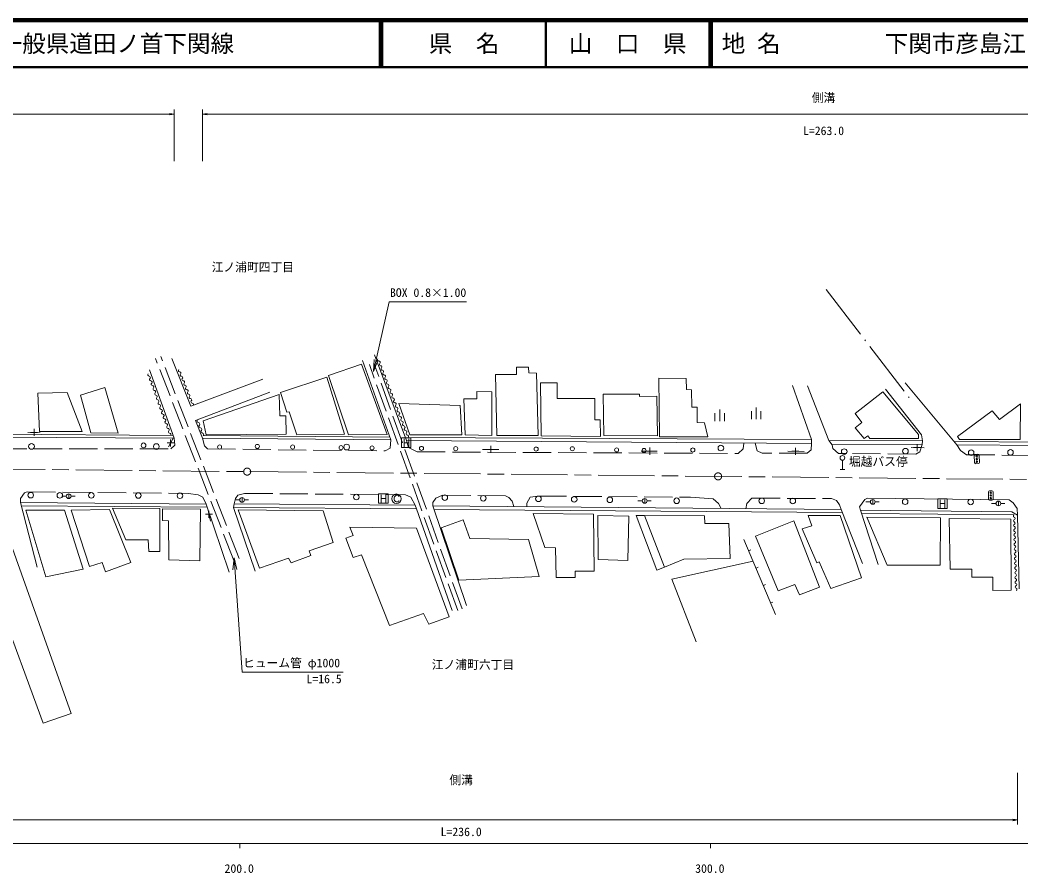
# Model space of a CAD drawing. Units: millimetres, scale not verified. Extents: x 40000 to 680000, y 20000 to 380000.
# Drawn here: x 221266 to 433951, y 198715 to 380000 of the extents above; entities that cross this region are included whole.
import ezdxf
from ezdxf.enums import TextEntityAlignment as Align

# ---------------------------------------------------------------- set-up
doc = ezdxf.new("R2010")
doc.units = ezdxf.units.MM
doc.header["$LTSCALE"] = 1000
for name, pattern in [('CHAIN', [18.5, 12, -1.5, 3.5, -1.5]), ('DASHED', [7.5, 6, -1.5]), ('LONG_DASHED_DOTTED', [15.25, 12, -1.5, 0.25, -1.5])]:
    doc.linetypes.add(name, pattern=pattern)
for name, color, linetype, lineweight in [('M-BMK', 2, 'CHAIN', 13), ('M-STR-HTXT', 7, 'Continuous', 13), ('M-STR-STRC', 7, 'Continuous', 13), ('M-TTL', 2, 'Continuous', 140), ('M-TTL-BAND', 7, 'Continuous', 13), ('M-TTL-LINE', 7, 'Continuous', 50), ('M-WORK', 1, 'Continuous', 13)]:
    doc.layers.add(name, color=color, linetype=linetype, lineweight=lineweight)
doc.layers.add('M-BMK-HTXT', color=7, linetype='Continuous')
doc.layers.add('M-TTL-TXT', color=7, linetype='Continuous')
doc.styles.add('ＭＳ ゴシック', font='')
doc.styles.get('ＭＳ ゴシック').set_extended_font_data('MS Gothic')

# ---------------------------------------------------------------- blocks, each defined once
blk = doc.blocks.new('open_arrow')
at = {"color": 0, "linetype": 'Continuous', "lineweight": -2}
blk.add_lwpolyline([(7.5, 1.25), (0, 0), (7.5, -1.25)], dxfattribs=at)
blk = doc.blocks.new('plus')
at = {"color": 0, "linetype": 'Continuous', "lineweight": -2}
for p, q in [((-1.25, 0), (1.25, 0)), ((0, -1.25), (0, 1.25))]:
    blk.add_line(p, q, dxfattribs=at)

msp = doc.modelspace()

# ---------------------------------------------------------------- linework, layer by layer
at = {"layer": 'M-BMK'}
msp.add_line((85120, 285883), (510400, 281585), dxfattribs=at)
for centre in [(269535, 284019), (369593, 283008)]:
    msp.add_circle(centre, 750, dxfattribs=at)
at = {"layer": 'M-STR-HTXT'}
for p, q in [((84341, 360000), (254040, 360000)), ((254040, 350000), (254040, 361000)), ((260030, 350000), (260030, 361000)), ((260030, 360000), (523588, 360000)), ((433191, 220000), (433191, 209000)), ((196480, 210000), (433191, 210000))]:
    msp.add_line(p, q, dxfattribs=at)
for points in [[(296348, 305325), (299673, 320101), (316123, 320101)], [(266760, 265689), (268446, 241385), (289896, 241385)]]:
    msp.add_lwpolyline(points, dxfattribs=at)
at = {"layer": 'M-STR-STRC'}
for p, q in [((304338, 291172), (302338, 291172)), ((302338, 291172), (302338, 289172)), ((302878, 289257), (302878, 290956)), ((302878, 290172), (303869, 290172)), ((303869, 290967), (303869, 289262)), ((304338, 289172), (304338, 291172)), ((302338, 289172), (304338, 289172)), ((299457, 279313), (297457, 279313)), ((297457, 279313), (297457, 277313)), ((297997, 277398), (297997, 279098)), ((298989, 279109), (298989, 277404)), ((299457, 277313), (299457, 279313)), ((300797, 278456), (300849, 278675)), ((300849, 278675), (300903, 278742)), ((300903, 278742), (301018, 278897)), ((301018, 278897), (301173, 279003)), ((301173, 279003), (301452, 279005)), ((301452, 279005), (301614, 278953)), ((301614, 278953), (301724, 278843)), ((301724, 278843), (301782, 278675)), ((297457, 277313), (299457, 277313)), ((297997, 278313), (298989, 278313)), ((300797, 278126), (300797, 278456)), ((300844, 277914), (300797, 278126)), ((300957, 277746), (300844, 277914)), ((301063, 277638), (300957, 277746)), ((301180, 277581), (301063, 277638)), ((301454, 277581), (301180, 277581)), ((301616, 277633), (301454, 277581)), ((301726, 277748), (301616, 277633)), ((301776, 277849), (301726, 277748)), ((418257, 278212), (416257, 278212)), ((416257, 278212), (416257, 276212)), ((416798, 276297), (416798, 277997)), ((416798, 277212), (417789, 277212)), ((417789, 278008), (417789, 276303)), ((418257, 276212), (418257, 278212)), ((416257, 276212), (418257, 276212))]:
    msp.add_line(p, q, dxfattribs=at)
msp.add_circle((301260, 278266), 1000, dxfattribs=at)
msp.add_circle((301260, 278266), 1000, dxfattribs=at)
at = {"layer": 'M-TTL'}
msp.add_line((680000, 380000), (40000, 380000), dxfattribs=at)
at = {"layer": 'M-TTL-BAND'}
for p, q in [((40000, 205000), (579000, 205000)), ((268000, 205000), (268000, 204000)), ((368000, 205000), (368000, 204000))]:
    msp.add_line(p, q, dxfattribs=at)
at = {"layer": 'M-TTL-LINE'}
for p, q in [((297750, 380000), (297750, 370000)), ((298250, 380000), (298250, 370000)), ((333000, 380000), (333000, 370000)), ((367750, 380000), (367750, 370000)), ((368250, 380000), (368250, 370000)), ((40000, 370000), (680000, 370000))]:
    msp.add_line(p, q, dxfattribs=at)
at = {"layer": 'M-WORK', "linetype": 'LONG_DASHED_DOTTED'}
msp.add_line((392527, 322724), (410521, 299353), dxfattribs=at)
at = {"layer": 'M-WORK', "linetype": 'DASHED'}
for p, q in [((267820, 265581), (251162, 308509)), ((266701, 265147), (250043, 308075)), ((314261, 254490), (295515, 306757)), ((315202, 254828), (296456, 307095)), ((253332, 288871), (254185, 289637)), ((254185, 289637), (254040, 291105)), ((260030, 291098), (260458, 289496)), ((260458, 289496), (261083, 288845)), ((299916, 288999), (300062, 290773)), ((303386, 290629), (303818, 289111)), ((374889, 288847), (375082, 290082)), ((377870, 288451), (377476, 290064)), ((389426, 289973), (389361, 288630)), ((393968, 288943), (393851, 289740)), ((412943, 289787), (412427, 288192)), ((420295, 289741), (421101, 288476)), ((216715, 288834), (253332, 288871)), ((261083, 288845), (298843, 288403)), ((298843, 288403), (299916, 288999)), ((303818, 289111), (305628, 288221)), ((305628, 288221), (373868, 287877)), ((373868, 287877), (374889, 288847)), ((378956, 287941), (377870, 288451)), ((388544, 287953), (378956, 287941)), ((389361, 288630), (388544, 287953)), ((395188, 287888), (393968, 288943)), ((411630, 287747), (395188, 287888)), ((412427, 288192), (411630, 287747)), ((421101, 288476), (422399, 287616)), ((422399, 287616), (495244, 286849)), ((221346, 278289), (222227, 279477)), ((222227, 279477), (222815, 279719)), ((222815, 279719), (257044, 279402)), ((257044, 279402), (259113, 279108)), ((259113, 279108), (260083, 278623)), ((260083, 278623), (260812, 277080)), ((267055, 278304), (267566, 278985)), ((267566, 278985), (268955, 279384)), ((268955, 279384), (303194, 279105)), ((303194, 279105), (304317, 278581)), ((309629, 278381), (311037, 279048)), ((311037, 279048), (324432, 278864)), ((324432, 278864), (325155, 278551)), ((329630, 278572), (331394, 278820)), ((331394, 278820), (363761, 278554)), ((221373, 277429), (221346, 278289)), ((266780, 277206), (267055, 278304)), ((304317, 278581), (305224, 276895)), ((309004, 277442), (309629, 278381)), ((309006, 276755), (309004, 277442)), ((325155, 278551), (325829, 277738)), ((325829, 277738), (326190, 276594)), ((328942, 277321), (329630, 278572)), ((328948, 276568), (328942, 277321)), ((363761, 278554), (368515, 278226)), ((368515, 278226), (369656, 277210)), ((369656, 277210), (370249, 276179)), ((375504, 276130), (375676, 277272)), ((375676, 277272), (376786, 278382)), ((376786, 278382), (393681, 278287)), ((393681, 278287), (394734, 277891)), ((394734, 277891), (395412, 276932)), ((395412, 276932), (395747, 275940))]:
    msp.add_line(p, q, dxfattribs=at)
at = {"layer": 'M-WORK'}
for p, q in [((296593, 308814), (303386, 290629)), ((253557, 308027), (257559, 297916)), ((300062, 290773), (294066, 307634)), ((254040, 291105), (248813, 305670)), ((326761, 304655), (322286, 304652)), ((322286, 304652), (322602, 291725)), ((329327, 306225), (326735, 306238)), ((326735, 306238), (326761, 304655)), ((329365, 305013), (329327, 306225)), ((330987, 304974), (329365, 305013)), ((331334, 291668), (330987, 304974)), ((257559, 297916), (272880, 303642)), ((276647, 300833), (286433, 304107)), ((286433, 304107), (290206, 291966)), ((331877, 302884), (332018, 291636)), ((335366, 302864), (331877, 302884)), ((335391, 299578), (335366, 302864)), ((357000, 303860), (357157, 291423)), ((362825, 303787), (357000, 303860)), ((362859, 301489), (362825, 303787)), ((389442, 290827), (385394, 302290)), ((388615, 302277), (393124, 290632)), ((409336, 302869), (420295, 289741)), ((274342, 300890), (258574, 294890)), ((260197, 294781), (276360, 300431)), ((276360, 300431), (276437, 295854)), ((277988, 296620), (276647, 300833)), ((318363, 301077), (318350, 299507)), ((321503, 301001), (318363, 301077)), ((321501, 291713), (321503, 301001)), ((345178, 300489), (352914, 300515)), ((345301, 291701), (345178, 300489)), ((352914, 300515), (352906, 300004)), ((352906, 300004), (356548, 300022)), ((356548, 300022), (356740, 291637)), ((363974, 301421), (362859, 301489)), ((364042, 297744), (363974, 301421)), ((398748, 296400), (404620, 300999)), ((404620, 300999), (412166, 291921)), ((412779, 291851), (405133, 301561)), ((318350, 299507), (315580, 299481)), ((315580, 299481), (315866, 291815)), ((343369, 299544), (335391, 299578)), ((343393, 295058), (343369, 299544)), ((433826, 298422), (429409, 295078)), ((433788, 290864), (433826, 298422)), ((276437, 295854), (277777, 295854)), ((277777, 295854), (277796, 291966)), ((278486, 296715), (277988, 296620)), ((280075, 291870), (278486, 296715)), ((365131, 297693), (364042, 297744)), ((365182, 294467), (365131, 297693)), ((368931, 294716), (368931, 296466)), ((369931, 294716), (369931, 297216)), ((370931, 294716), (370931, 296466)), ((376706, 295138), (376706, 296888)), ((377706, 295138), (377706, 297638)), ((378706, 295138), (378706, 296888)), ((400148, 294479), (398748, 296400)), ((427813, 296929), (420485, 291464)), ((429409, 295078), (427813, 296929)), ((258574, 294890), (260030, 291098)), ((260848, 291851), (260197, 294781)), ((344555, 295032), (343393, 295058)), ((344580, 291508), (344555, 295032)), ((366689, 294391), (365182, 294467)), ((367395, 291429), (366689, 294391)), ((398724, 293304), (400148, 294479)), ((214096, 292002), (253827, 291698)), ((214290, 291381), (254040, 291105)), ((222953, 292360), (225528, 292370)), ((299851, 291368), (260214, 291667)), ((277796, 291966), (260848, 291851)), ((290206, 291966), (280075, 291870)), ((315866, 291815), (321501, 291713)), ((322602, 291725), (331334, 291668)), ((332018, 291636), (344580, 291508)), ((356740, 291637), (345301, 291701)), ((357157, 291423), (367395, 291429)), ((400599, 291059), (398724, 293304)), ((401441, 291596), (400599, 291059)), ((401863, 291040), (401441, 291596)), ((412166, 291921), (412166, 291040)), ((413013, 290538), (412779, 291851)), ((420485, 291464), (420893, 290826)), ((253819, 291106), (252811, 289267)), ((260030, 291098), (300062, 290773)), ((303386, 290629), (389426, 289973)), ((389442, 290827), (303745, 291297)), ((389426, 289973), (389442, 290827)), ((393124, 290632), (413013, 290538)), ((393124, 290632), (393851, 289740)), ((393851, 289740), (412943, 289787)), ((412166, 291040), (401863, 291040)), ((412943, 289787), (413013, 290538)), ((497135, 289933), (419733, 290414)), ((420295, 289741), (497169, 289150)), ((420893, 290826), (433788, 290864)), ((319552, 288747), (323036, 288752)), ((353265, 288380), (356661, 288362)), ((384418, 288361), (387889, 288309)), ((410586, 289118), (413376, 289109)), ((424032, 287426), (424103, 285928)), ((424770, 287711), (424270, 287687)), ((425102, 285975), (425031, 287473)), ((396003, 284447), (396003, 286447)), ((424364, 285690), (424864, 285713)), ((395503, 284447), (396503, 284447)), ((231103, 278804), (230162, 278804)), ((231603, 278301), (231603, 279301)), ((232103, 278804), (232968, 278804)), ((427035, 279702), (427035, 278202)), ((427785, 279952), (427285, 279952)), ((428035, 278202), (428035, 279702)), ((224921, 263729), (221373, 277429)), ((221373, 277429), (260812, 277080)), ((261013, 276485), (221545, 276765)), ((260812, 277080), (265683, 262665)), ((266780, 277206), (266656, 276384)), ((305224, 276895), (266780, 277206)), ((267943, 278009), (267002, 278009)), ((268443, 277505), (268443, 278505)), ((268943, 278009), (269808, 278009)), ((305519, 276096), (305224, 276895)), ((316136, 255537), (309006, 276755)), ((309006, 276755), (395747, 275940)), ((353493, 277797), (352551, 277797)), ((353993, 277293), (353993, 278293)), ((354493, 277797), (355358, 277797)), ((399640, 276531), (400766, 278126)), ((399868, 275830), (399640, 276531)), ((400766, 278126), (401371, 278345)), ((401956, 277595), (401015, 277595)), ((401371, 278345), (431429, 278011)), ((402456, 277092), (402456, 278092)), ((402956, 277595), (403821, 277595)), ((427285, 277952), (427785, 277952)), ((428649, 277261), (427708, 277261)), ((429149, 276757), (429149, 277757)), ((429649, 277261), (430514, 277261)), ((431429, 278011), (432294, 277396)), ((432294, 277396), (433170, 276187)), ((216960, 275026), (232108, 232603)), ((232143, 275829), (240282, 275963)), ((236031, 263841), (232143, 275829)), ((240282, 275963), (244821, 264683)), ((240934, 276227), (250961, 276151)), ((243741, 269535), (240934, 276227)), ((250961, 276151), (250954, 267007)), ((251514, 273656), (251505, 276133)), ((251505, 276133), (259649, 276043)), ((259649, 276043), (259508, 265041)), ((261139, 276111), (261734, 273467)), ((271264, 262868), (266656, 276384)), ((266656, 276384), (305519, 276096)), ((267590, 275890), (285649, 275717)), ((272186, 263499), (267590, 275890)), ((285649, 275717), (287794, 268919)), ((305519, 276096), (313104, 254484)), ((395987, 275335), (309276, 275953)), ((330334, 275123), (343089, 274970)), ((332786, 267865), (330334, 275123)), ((343089, 274970), (343261, 262848)), ((352208, 274659), (353979, 274719)), ((356574, 263105), (352208, 274659)), ((358216, 263686), (353979, 274719)), ((353979, 274719), (366737, 274634)), ((366737, 274634), (366789, 273017)), ((388733, 274663), (395551, 274689)), ((389483, 272474), (388733, 274663)), ((395551, 274689), (400033, 261450)), ((395747, 275940), (400286, 264494)), ((403583, 264287), (399868, 275830)), ((399868, 275830), (431982, 275442)), ((400088, 275147), (432494, 274839)), ((431982, 275442), (433191, 274785)), ((433170, 276187), (433191, 274785)), ((433191, 274785), (433562, 259094)), ((252791, 273554), (251514, 273656)), ((252857, 265258), (252791, 273554)), ((315459, 273749), (310761, 272105)), ((316810, 269785), (315459, 273749)), ((366789, 273017), (371887, 272974)), ((371887, 272974), (372150, 265582)), ((377530, 270278), (385717, 273581)), ((385717, 273581), (391175, 259477)), ((387465, 271844), (389483, 272474)), ((418707, 274082), (418899, 263320)), ((431827, 273916), (418707, 274082)), ((431884, 258844), (431827, 273916)), ((290476, 269901), (292025, 270411)), ((291356, 272232), (305508, 272002)), ((292025, 270411), (291356, 272232)), ((305508, 272002), (312464, 253182)), ((310761, 272105), (314540, 260937)), ((382385, 258673), (377530, 270278)), ((390559, 264636), (387465, 271844)), ((248503, 269522), (243741, 269535)), ((248618, 267007), (248503, 269522)), ((287794, 268919), (282719, 267196)), ((292076, 265790), (290476, 269901)), ((329334, 269584), (316810, 269785)), ((331546, 261742), (329334, 269584)), ((381781, 253675), (375088, 269617)), ((250954, 267007), (248618, 267007)), ((283064, 266181), (278870, 264610)), ((282719, 267196), (283064, 266181)), ((293812, 266368), (292076, 265790)), ((299804, 251331), (293812, 266368)), ((335045, 267827), (332786, 267865)), ((335218, 261507), (335045, 267827)), ((376112, 267178), (376573, 267372)), ((238712, 264722), (236031, 263841)), ((239459, 262749), (238712, 264722)), ((244821, 264683), (239459, 262749)), ((259508, 265041), (252857, 265258)), ((278315, 265625), (272186, 263499)), ((278870, 264610), (278315, 265625)), ((362294, 265391), (358216, 263686)), ((377039, 264970), (359749, 261143)), ((372150, 265582), (362294, 265391)), ((391095, 264832), (390559, 264636)), ((393541, 259209), (391095, 264832)), ((226203, 230558), (214446, 262420)), ((314540, 260937), (331546, 261742)), ((343261, 262848), (339201, 262886)), ((339201, 262886), (339201, 261507)), ((358216, 263686), (356574, 263105)), ((377661, 263490), (378122, 263684)), ((418899, 263320), (423514, 263262)), ((423514, 263262), (423538, 261601)), ((339201, 261507), (335218, 261507)), ((359749, 261143), (364920, 247843)), ((379209, 259802), (379670, 259995)), ((385889, 259994), (382385, 258673)), ((386923, 257811), (385889, 259994)), ((391175, 259477), (386923, 257811)), ((400033, 261450), (393541, 259209)), ((423538, 261601), (427939, 261602)), ((427939, 261602), (427939, 258749)), ((427939, 258749), (431884, 258844)), ((380757, 256114), (381218, 256307)), ((307007, 253852), (299804, 251331)), ((308156, 251631), (307007, 253852)), ((312464, 253182), (308156, 251631)), ((232108, 232603), (226203, 230558))]:
    msp.add_line(p, q, dxfattribs=at)
for points in [[(286797, 304471), (291067, 291864), (299264, 291928), (293841, 306857)], [(225035, 300717), (225395, 292513), (234436, 292569), (231286, 300847)], [(236332, 292290), (234120, 300275), (239305, 301884), (242134, 292186)], [(304086, 291818), (315146, 291820), (314810, 298061), (301740, 298492)], [(222475, 275802), (226776, 261633), (234650, 263272), (230749, 275826)], [(344029, 274667), (344118, 265360), (350389, 265160), (350614, 274563)], [(416821, 274184), (416812, 264158), (405551, 264169), (401198, 274372)]]:
    msp.add_lwpolyline(points, close=True, dxfattribs=at)
for centre, radius in [((223699, 289381), 613), ((247511, 289603), 503), ((250230, 289334), 613), ((263674, 289250), 436), ((271696, 289368), 436), ((279185, 289243), 436), ((289490, 289118), 436), ((290671, 289244), 613), ((296073, 289055), 436), ((306580, 288946), 436), ((313851, 288899), 436), ((338619, 288883), 436), ((370189, 289025), 592), ((330926, 288813), 436), ((348024, 288625), 436), ((353864, 288508), 436), ((364232, 288603), 436), ((396003, 286947), 500), ((396394, 288280), 592), ((409403, 288358), 592), ((423366, 288046), 592), ((424540, 287275), 150), ((431732, 288108), 592), ((424567, 286700), 150), ((424594, 286126), 150), ((223539, 279017), 592), ((229731, 278970), 592), ((231603, 278801), 500), ((236416, 278970), 592), ((246401, 278947), 592), ((255244, 278900), 592), ((292724, 278618), 592), ((311534, 278501), 592), ((319696, 278360), 592), ((331423, 278243), 592), ((339023, 278126), 592), ((346598, 278032), 592), ((427535, 279527), 150), ((427535, 278952), 150), ((268443, 278005), 500), ((353993, 277793), 500), ((360788, 277821), 592), ((378860, 277809), 592), ((385474, 277786), 592), ((402456, 277592), 500), ((409333, 277616), 592), ((423265, 277569), 592), ((427535, 278377), 150), ((429149, 277257), 500)]:
    msp.add_circle(centre, radius, dxfattribs=at)
for centre, radius, start, end in [((297516, 307804), 286, 133.8212, 268.24677), ((297498, 307233), 286, 313.8212, 88.24677), ((297894, 306821), 286, 133.8212, 268.24677), ((297876, 306250), 286, 313.8212, 88.24677), ((248716, 304611), 293, 133.57532, 266.07084), ((248675, 304026), 293, 313.57532, 86.07084), ((255175, 305504), 275, 133.26529, 270.60224), ((255181, 304953), 275, 313.26529, 90.60224), ((255558, 304553), 275, 133.26529, 270.60224), ((255564, 304003), 275, 313.26529, 90.60224), ((298272, 305838), 286, 133.8212, 268.24677), ((298254, 305267), 286, 313.8212, 88.24677), ((298650, 304855), 286, 133.8212, 268.24677), ((298632, 304284), 286, 313.8212, 88.24677), ((249079, 303601), 293, 133.57532, 266.07084), ((249039, 303017), 293, 313.57532, 86.07084), ((249443, 302592), 293, 133.57532, 266.07084), ((249403, 302007), 293, 313.57532, 86.07084), ((255941, 303602), 275, 133.26529, 270.60224), ((255946, 303052), 275, 313.26529, 90.60224), ((256323, 302652), 275, 133.26529, 270.60224), ((256329, 302101), 275, 313.26529, 90.60224), ((299028, 303871), 286, 133.8212, 268.24677), ((299010, 303300), 286, 313.8212, 88.24677), ((299406, 302888), 286, 133.8212, 268.24677), ((299388, 302317), 286, 313.8212, 88.24677), ((299784, 301905), 286, 133.8212, 268.24677), ((249807, 301583), 293, 133.57532, 266.07084), ((249767, 300998), 293, 313.57532, 86.07084), ((250171, 300574), 293, 133.57532, 266.07084), ((250131, 299989), 293, 313.57532, 86.07084), ((256706, 301701), 275, 133.26529, 270.60224), ((256712, 301151), 275, 313.26529, 90.60224), ((257089, 300750), 275, 133.26529, 270.60224), ((257095, 300200), 275, 313.26529, 90.60224), ((257472, 299800), 275, 133.26529, 270.60224), ((299766, 301334), 286, 313.8212, 88.24677), ((300162, 300922), 286, 133.8212, 268.24677), ((300144, 300351), 286, 313.8212, 88.24677), ((300540, 299939), 286, 133.8212, 268.24677), ((250535, 299564), 293, 133.57532, 266.07084), ((250494, 298980), 293, 313.57532, 86.07084), ((250898, 298555), 293, 133.57532, 266.07084), ((250858, 297970), 293, 313.57532, 86.07084), ((257478, 299249), 275, 313.26529, 90.60224), ((257855, 298849), 275, 133.26529, 270.60224), ((257860, 298299), 275, 313.26529, 90.60224), ((300523, 299368), 286, 313.8212, 88.24677), ((300918, 298956), 286, 133.8212, 268.24677), ((300901, 298385), 286, 313.8212, 88.24677), ((301296, 297973), 286, 133.8212, 268.24677), ((251262, 297546), 293, 133.57532, 266.07084), ((251222, 296961), 293, 313.57532, 86.07084), ((251626, 296537), 293, 133.57532, 266.07084), ((251586, 295952), 293, 313.57532, 86.07084), ((251990, 295527), 293, 133.57532, 266.07084), ((301279, 297402), 286, 313.8212, 88.24677), ((301674, 296989), 286, 133.8212, 268.24677), ((301657, 296418), 286, 313.8212, 88.24677), ((302052, 296006), 286, 133.8212, 268.24677), ((302035, 295435), 286, 313.8212, 88.24677), ((251950, 294943), 293, 313.57532, 86.07084), ((252354, 294518), 293, 133.57532, 266.07084), ((252314, 293933), 293, 313.57532, 86.07084), ((252717, 293509), 293, 133.57532, 266.07084), ((259211, 294811), 344, 140.06566, 261.20748), ((259106, 294131), 344, 320.06566, 81.20748), ((259633, 293689), 344, 140.06566, 261.20748), ((302430, 295023), 286, 133.8212, 268.24677), ((302413, 294452), 286, 313.8212, 88.24677), ((302808, 294040), 286, 133.8212, 268.24677), ((302791, 293469), 286, 313.8212, 88.24677), ((252677, 292924), 293, 313.57532, 86.07084), ((253081, 292500), 293, 133.57532, 266.07084), ((253041, 291915), 293, 313.57532, 86.07084), ((259528, 293009), 344, 320.06566, 81.20748), ((260056, 292567), 344, 140.06566, 261.20748), ((259951, 291887), 344, 320.06566, 81.20748), ((303186, 293057), 286, 133.8212, 268.24677), ((303169, 292486), 286, 313.8212, 88.24677), ((303565, 292074), 286, 133.8212, 268.24677), ((303547, 291503), 286, 313.8212, 88.24677), ((424282, 287438), 250, 92.69612, 182.69612), ((424782, 287461), 250, 2.69612, 92.69612), ((424353, 285939), 250, 182.69612, 272.69612), ((424852, 285963), 250, 272.69612, 2.69612), ((427285, 279702), 250, 90, 180), ((427785, 279702), 250, 0, 90), ((427285, 278202), 250, 180, 270), ((427785, 278202), 250, 270, 0), ((432594, 274590), 268, 111.8686, 251.15163), ((432621, 273584), 268, 111.8686, 251.15163), ((432647, 272578), 268, 111.8686, 251.15163), ((432421, 274082), 268, 291.8686, 71.15163), ((432447, 273076), 268, 291.8686, 71.15163), ((432474, 272070), 268, 291.8686, 71.15163), ((432674, 271571), 268, 111.8686, 251.15163), ((432700, 270565), 268, 111.8686, 251.15163), ((432500, 271064), 268, 291.8686, 71.15163), ((432527, 270057), 268, 291.8686, 71.15163), ((432727, 269559), 268, 111.8686, 251.15163), ((432753, 268553), 268, 111.8686, 251.15163), ((432553, 269051), 268, 291.8686, 71.15163), ((432580, 268045), 268, 291.8686, 71.15163), ((432780, 267547), 268, 111.8686, 251.15163), ((432806, 266541), 268, 111.8686, 251.15163), ((432606, 267039), 268, 291.8686, 71.15163), ((432633, 266033), 268, 291.8686, 71.15163), ((432833, 265535), 268, 111.8686, 251.15163), ((432859, 264529), 268, 111.8686, 251.15163), ((432886, 263523), 268, 111.8686, 251.15163), ((432659, 265027), 268, 291.8686, 71.15163), ((432686, 264021), 268, 291.8686, 71.15163), ((432912, 262517), 268, 111.8686, 251.15163), ((432939, 261511), 268, 111.8686, 251.15163), ((432712, 263015), 268, 291.8686, 71.15163), ((432739, 262009), 268, 291.8686, 71.15163), ((432965, 260505), 268, 111.8686, 251.15163), ((432992, 259499), 268, 111.8686, 251.15163), ((432765, 261003), 268, 291.8686, 71.15163), ((432792, 259997), 268, 291.8686, 71.15163), ((432819, 258991), 268, 291.8686, 71.15163)]:
    msp.add_arc(centre, radius, start, end, dxfattribs=at)

# ---------------------------------------------------------------- block references
at = {"layer": 'M-STR-HTXT'}
for p, xscale, yscale, rotation in [((254040, 360000), 133, 133, 180), ((296348, 305325), 333, 333, 77.3), ((266760, 265689), 333, 333, 274), ((433191, 210000), 133, 133, 180)]:
    msp.add_blockref('open_arrow', p, dxfattribs=dict(at, xscale=xscale, yscale=yscale, rotation=rotation))
at = {"layer": 'M-STR-HTXT', "xscale": 133, "yscale": 133}
msp.add_blockref('open_arrow', (260030, 360000), dxfattribs=at)
at = {"layer": 'M-WORK', "xscale": 600, "yscale": 600}
for p in [(224246, 292365), (253273, 290110), (321271, 288749), (411870, 289114), (355076, 288370), (386024, 288337), (261402, 274944)]:
    msp.add_blockref('plus', p, dxfattribs=at)

# ---------------------------------------------------------------- texts
at = {"layer": 'M-BMK-HTXT', "style": 'ＭＳ ゴシック'}
for s, p in [('江ノ浦町四丁目', (261989, 326011)), ('江ノ浦町六丁目', (308766, 241530))]:
    msp.add_text(s, height=1833, dxfattribs=at).set_placement(p, align=Align.BOTTOM_LEFT)
at = {"layer": 'M-STR-HTXT', "style": 'ＭＳ ゴシック'}
for s, p in [('側溝', (389500, 362000)), ('BOX 0.8×1.00', (299873, 320601)), ('ヒューム管 φ1000', (268646, 241885)), ('L=16.5', (282131, 238500)), ('側溝', (312500, 217000))]:
    msp.add_text(s, height=1833, dxfattribs=at).set_placement(p, align=Align.BOTTOM_LEFT)
for s, p in [('L=263.0', (392000, 355000)), ('L=236.0', (315000, 206000))]:
    msp.add_text(s, height=1833, dxfattribs=at).set_placement(p, align=Align.BOTTOM_CENTER)
at = {"layer": 'M-TTL-BAND', "style": 'ＭＳ ゴシック'}
for s, p in [('200.0', (267844, 198195)), ('300.0', (367844, 198195))]:
    msp.add_text(s, height=1833, dxfattribs=at).set_placement(p, align=Align.BOTTOM_CENTER)
at = {"layer": 'M-TTL-TXT', "style": 'ＭＳ ゴシック'}
for s, p in [('一般県道田ノ首下関線', (216734, 375000)), ('地 名', (370380, 375000)), ('下関市彦島江ノ浦町', (405024, 375000))]:
    msp.add_text(s, height=3666, dxfattribs=at).set_placement(p, align=Align.MIDDLE_LEFT)
for s, p in [('県\u3000名', (315625, 375000)), ('山\u3000口\u3000県', (350375, 375000))]:
    msp.add_text(s, height=3666, dxfattribs=at).set_placement(p, align=Align.MIDDLE_CENTER)
at = {"layer": 'M-WORK', "style": 'ＭＳ ゴシック'}
msp.add_text('堀越バス停', height=1833, dxfattribs=at).set_placement((397386, 284680), align=Align.BOTTOM_LEFT)

doc.saveas('drawing.dxf')
